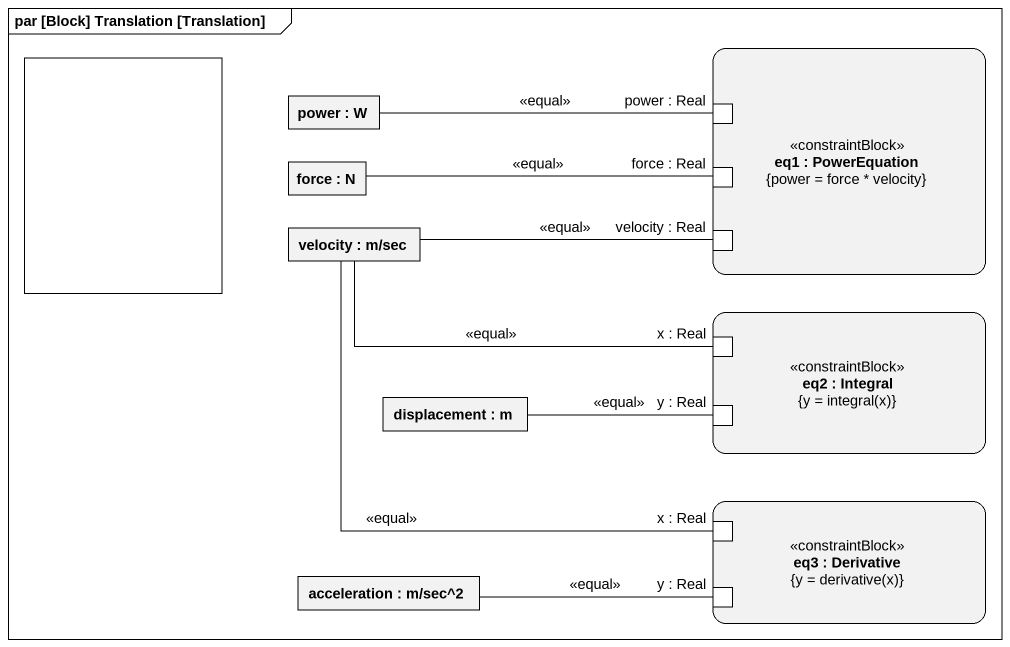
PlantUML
@startuml
mainframe par [Block] Translation [Translation]
rectangle " " as rectangle1
rectangle "eq1 : PowerEquation\n{power = force * velocity}" as eq1 <<constraintBlock>> {
  port "power : Real" as power_Real
  port "force : Real" as force_Real
  port "velocity : Real" as velocity_Real
}
rectangle "power : W" as power
rectangle "force : N" as force
rectangle "velocity : m/sec" as velocity
rectangle "eq2 : Integral\n{y = integral(x)}" as eq2 <<constraintBlock>> {
  port "x : Real" as x_Real
  port "y : Real" as y_Real
}
rectangle "displacement : m" as displacement
rectangle "eq3 : Derivative\n{y = derivative(x)}" as eq3 <<constraintBlock>> {
  port "x : Real" as x_Real_2
  port "y : Real" as y_Real_2
}
rectangle "acceleration : m/sec^2" as acceleration
power_Real -left- power : <<equal>>
force_Real -left- force : <<equal>>
velocity -right- x_Real : <<equal>>
velocity -- x_Real_2 : <<equal>>
velocity_Real -left- velocity : <<equal>>
displacement -right- y_Real : <<equal>>
acceleration -right- y_Real_2 : <<equal>>
@enduml
